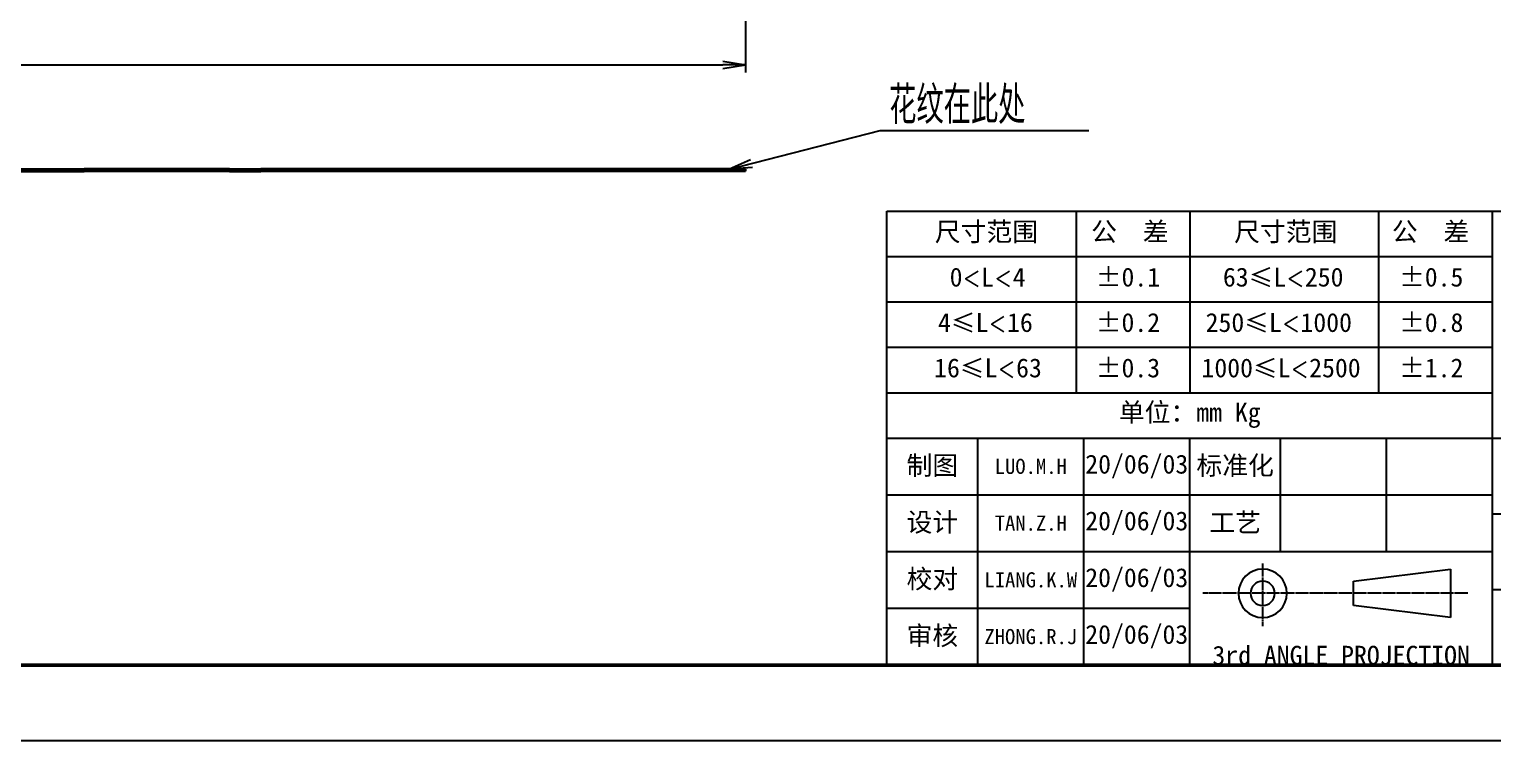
# Model space of a CAD drawing. Header units: millimetres. Extents: x -73083 to 81340, y -6859 to 6812.
# Drawn here: x -35573 to -33253, y -6850 to -5722 of the extents above; entities that cross this region are included whole.
import ezdxf

# ---------------------------------------------------------------- set-up
doc = ezdxf.new("R2010")
doc.units = ezdxf.units.MM
for name, pattern in [('AM_ISO02W050', [7.5, 6, -1.5]), ('CENTER-HOKUTO', [23, 20, -1, 1, -1]), ('DASHED', [15, 12, -3])]:
    doc.linetypes.add(name, pattern=pattern)
doc.layers.add('A3', color=7, linetype='Continuous', plot=False)
for name, color, linetype, lineweight in [('AM_HID', 1, 'AM_ISO02W050', 25), ('AM_VIS', 7, 'Continuous', 50), ('SOLID LINE', 7, 'Continuous', 30)]:
    doc.layers.add(name, color=color, linetype=linetype, lineweight=lineweight)
doc.layers.add('title_frame', color=7, linetype='Continuous')
doc.layers.add('word_dim', color=253, linetype='Continuous')
doc.styles.get("Standard").update_dxf_attribs({"font": 'romans.shx', "bigfont": 'bigfont.shx'})
doc.dimstyles.new('STANDARD1-12', dxfattribs={"dimscale": 12, "dimtxt": 3.5, "dimasz": 3, "dimexe": 1, "dimexo": 0, "dimgap": 1, "dimtad": 3, "dimdec": 1, "dimdsep": 46, "dimtxsty": 'Standard', "dimblk1": 'OPEN', "dimblk2": 'OPEN', "dimsah": 1, "dimcen": 0, "dimclrd": 256, "dimclre": 256, "dimclrt": 3, "dimadec": 0, "dimazin": 0, "dimtfac": 1, "dimtdec": 1, "dimtmove": 0, "dimatfit": 3, "dimldrblk": 'OPEN', "dimfxl": 0, "dimtolj": 1, "dimtzin": 0, "dimarcsym": 0})

# ---------------------------------------------------------------- blocks, each defined once
blk = doc.blocks.new('_Open')
at = {"color": 0, "lineweight": -2}
for p, q in [((-1, 0.167), (0, 0)), ((-1, -0.167), (0, 0)), ((0, 0), (-1, 0))]:
    blk.add_line(p, q, dxfattribs=at)
blk = doc.blocks.new('*D883')
at = {"layer": 'DEFPOINTS', "color": 0, "linetype": 'Continuous', "ltscale": 2}
for p in [(-38434.4, -5105.6), (-34437.4, -5105.6), (-34437.4, -5778.2)]:
    blk.add_point(p, dxfattribs=at)
at = {"layer": 'word_dim', "linetype": 'Continuous', "lineweight": -2, "ltscale": 2}
for p, q in [((-38434.4, -5105.6), (-38434.4, -5790.2)), ((-34437.4, -5105.6), (-34437.4, -5790.2)), ((-38398.4, -5778.2), (-34473.4, -5778.2))]:
    blk.add_line(p, q, dxfattribs=at)
at = {"layer": 'word_dim', "linetype": 'Continuous', "lineweight": -2, "ltscale": 2, "xscale": 36, "yscale": 36, "zscale": 36, "rotation": 180}
blk.add_blockref('_Open', (-38434.4, -5778.2), dxfattribs=at)
at = {"layer": 'word_dim', "linetype": 'Continuous', "lineweight": -2, "ltscale": 2, "xscale": 36, "yscale": 36, "zscale": 36}
blk.add_blockref('_Open', (-34437.4, -5778.2), dxfattribs=at)
at = {"layer": 'word_dim', "color": 3, "linetype": 'Continuous', "ltscale": 2, "insert": (-36435.9, -5745.2), "char_height": 42, "attachment_point": 5}
blk.add_mtext('\\A1;3997', dxfattribs=at)

msp = doc.modelspace()

# ---------------------------------------------------------------- linework, layer by layer
at = {"layer": 'A3', "linetype": 'Continuous'}
msp.add_lwpolyline([(-39061.36138, -1810.23226), (-31933.36138, -1810.23226), (-31933.36138, -6850.23226), (-39061.36138, -6850.23226)], close=True, dxfattribs=at)
at = {"layer": 'AM_HID', "linetype": 'DASHED', "lineweight": 13, "ltscale": 0.164288}
msp.add_line((-35552.8267, -5943.95153), (-35559.39823, -5943.95153), dxfattribs=at)
at = {"layer": 'AM_HID', "linetype": 'DASHED', "lineweight": 13, "ltscale": 0.074768}
for p, q in [((-35559.39823, -5943.95153), (-35559.39823, -5946.94226)), ((-35559.39823, -5943.95153), (-35559.39823, -5946.94226)), ((-35559.39823, -5943.95153), (-35559.39823, -5946.94226)), ((-35552.39823, -5943.95153), (-35552.39823, -5946.94226)), ((-35552.39823, -5943.95153), (-35552.39823, -5946.94226)), ((-35552.39823, -5943.95153), (-35552.39823, -5946.94226))]:
    msp.add_line(p, q, dxfattribs=at)
at = {"layer": 'AM_HID', "linetype": 'DASHED', "lineweight": 13, "ltscale": 0.010712}
msp.add_line((-35552.39823, -5943.95153), (-35552.8267, -5943.95153), dxfattribs=at)
at = {"layer": 'AM_HID', "linetype": 'DASHED', "lineweight": 13, "ltscale": 0.075}
for p, q in [((-35415.89847, -5943.94226), (-35415.89847, -5946.94226)), ((-35335.89847, -5943.94226), (-35335.89847, -5946.94226)), ((-35305.89847, -5943.94226), (-35305.89847, -5946.94226)), ((-35285.89847, -5943.94226), (-35285.89847, -5946.94226)), ((-35205.89847, -5943.94226), (-35205.89847, -5946.94226)), ((-35155.89847, -5943.94226), (-35155.89847, -5946.94226)), ((-34745.20258, -5943.94226), (-34745.20258, -5946.94226)), ((-34635.20356, -5943.94226), (-34635.20356, -5946.94226)), ((-34512.39872, -5943.94226), (-34512.39872, -5946.94226))]:
    msp.add_line(p, q, dxfattribs=at)
at = {"layer": 'AM_VIS', "lineweight": 35}
for p, q in [((-35625.89872, -5943.94226), (-35485.89872, -5943.94226)), ((-35625.89872, -5946.94226), (-35485.89872, -5946.94226)), ((-35255.89811, -5943.94226), (-35485.89872, -5943.94226)), ((-35255.89811, -5946.94226), (-35485.89872, -5946.94226)), ((-35255.89847, -5943.94226), (-35205.89847, -5943.94226)), ((-35255.89847, -5946.94226), (-35205.89847, -5946.94226)), ((-34437.39872, -5943.94226), (-35205.89811, -5943.94226)), ((-34437.39872, -5946.94226), (-35205.89811, -5946.94226))]:
    msp.add_line(p, q, dxfattribs=at)
at = {"layer": 'AM_VIS', "lineweight": 35, "ltscale": 0.075}
for p, q in [((-35485.89872, -5943.94226), (-35485.89872, -5946.94226)), ((-35255.89811, -5943.94226), (-35255.89811, -5946.94226)), ((-35205.89811, -5943.94226), (-35205.89811, -5946.94226)), ((-34437.39872, -5946.94226), (-34437.39872, -5943.94226))]:
    msp.add_line(p, q, dxfattribs=at)
at = {"layer": 'AM_VIS', "linetype": 'Continuous'}
msp.add_line((-38761.36138, -6730.23226), (-32053.36138, -6730.23226), dxfattribs=at)
at = {"layer": 'title_frame', "linetype": 'Continuous'}
for p, q in [((-34213.36138, -6010.23226), (-32053.36138, -6010.23226)), ((-34213.36138, -6730.23226), (-34213.36138, -6010.23226)), ((-33913.36138, -6010.23226), (-33913.36138, -6298.23226)), ((-33733.36138, -6010.23226), (-33733.36138, -6298.23226)), ((-33433.36138, -6298.23226), (-33433.36138, -6010.23226)), ((-33253.36138, -6730.23226), (-33253.36138, -6010.23226)), ((-34213.36138, -6082.23226), (-33253.36138, -6082.23226)), ((-34213.36138, -6154.23226), (-33253.36138, -6154.23226)), ((-34213.36138, -6226.23226), (-33253.36138, -6226.23226)), ((-34213.36138, -6298.23226), (-33253.36138, -6298.23226)), ((-34213.36138, -6370.23226), (-32053.36138, -6370.23226)), ((-34069.36138, -6730.23226), (-34069.36138, -6370.23226)), ((-33901.36138, -6730.23226), (-33901.36138, -6370.23226)), ((-33733.36138, -6730.23226), (-33733.36138, -6370.23226)), ((-33589.36138, -6550.23226), (-33589.36138, -6370.23226)), ((-33421.36138, -6550.23226), (-33421.36138, -6370.23226)), ((-34213.36138, -6460.23226), (-33253.36138, -6460.23226)), ((-33253.36138, -6490.23226), (-32653.36138, -6490.23226)), ((-34213.36138, -6550.23226), (-33253.36138, -6550.23226)), ((-33253.36138, -6610.23226), (-32653.36138, -6610.23226)), ((-34213.36138, -6640.23226), (-33733.36138, -6640.23226)), ((-34213.36138, -6730.23226), (-32053.36138, -6730.23226)), ((-34213.36138, -6730.23226), (-32053.36138, -6730.23226))]:
    msp.add_line(p, q, dxfattribs=at)
at = {"layer": 'title_frame', "color": 2, "linetype": 'CENTER-HOKUTO'}
for p, q in [((-33617.74756, -6569.21123), (-33617.74756, -6668.43683)), ((-33292.48036, -6616.44323), (-33712.57636, -6616.44323))]:
    msp.add_line(p, q, dxfattribs=at)
at = {"layer": 'title_frame', "color": 3, "linetype": 'Continuous'}
for p, q in [((-33473.74756, -6597.24323), (-33320.14756, -6578.04323)), ((-33320.14756, -6578.04323), (-33320.14756, -6654.84323)), ((-33473.74756, -6635.64323), (-33473.74756, -6597.24323)), ((-33320.14756, -6654.84323), (-33473.74756, -6635.64323))]:
    msp.add_line(p, q, dxfattribs=at)
for radius in [38.4, 19.2]:
    msp.add_arc((-33617.74756, -6616.44323), radius, 0, 359.98938268, dxfattribs=at)
at = {"layer": 'word_dim', "linetype": 'Continuous', "ltscale": 2}
msp.add_line((-34223.90374, -5882.61329), (-33893.20592, -5882.61329), dxfattribs=at)

# ---------------------------------------------------------------- texts
at = {"layer": 'SOLID LINE', "ltscale": 0.5}
for s, insert, char_height, width, attachment_point in [('\\pt180;{\\Fisocp,gbcbig|c134;\\C3;花纹在此处}', (-34209.86157, -5812.08141), 60, 1087.2364521, 1), ('\\pt180;{\\fSimHei|b0|i0|c134|p2;\\C3;尺寸范围}', (-34137.52183, -6027.88501), 30, 543.6182261, 1), ('\\pt180;{\\fSimHei|b0|i0|c134|p2;\\C3;公  差}', (-33889.67693, -6027.88501), 30, 543.6182261, 1), ('\\pt180;{\\fSimHei|b0|i0|c134|p2;\\C3;尺寸范围}', (-33662.9524, -6027.88501), 30, 543.6182261, 1), ('\\pt180;{\\fSimHei|b0|i0|c134|p2;\\C3;公  差}', (-33412.88864, -6027.88501), 30, 543.6182261, 1), ('\\pt180;{\\fSimHei|b0|i0|c134|p2;\\C3;0\\Fromans,bigfont|c134;\\H0.9583x;<\\fSimHei|b0|i0|c134|p2;\\H1.044x;L\\Fromans,bigfont|c134;\\H0.9583x;<\\fSimHei|b0|i0|c134|p2;\\H1.044x;4}', (-34113.99499, -6099.88501), 30, 543.6182261, 1), ('\\pt180;{\\fSimHei|b0|i0|c134|p2;\\C3;%%P0.1}', (-33882.37328, -6099.88501), 30, 543.6182261, 1), ('\\pt180;{\\fSimHei|b0|i0|c134|p2;\\C3;63\\H0.9583x;≤\\H1.044x;L\\Fromans,bigfont|c134;\\H0.9579x;<\\fSimHei|b0|i0|c134|p2;\\H1.044x;250}', (-33680.7572, -6099.88501), 30, 543.6182261, 1), ('\\pt180;{\\fSimHei|b0|i0|c134|p2;\\C3;%%P0.5}', (-33401.52937, -6099.88501), 30, 543.6182261, 1), ('\\pt180;{\\fSimHei|b0|i0|c134|p2;\\C3;4\\H0.9583x;≤\\H1.043x;L\\Fromans,bigfont|c134;\\H0.9588x;<\\fSimHei|b0|i0|c134|p2;\\H1.043x;16}', (-34132.4032, -6171.88501), 30, 543.6182261, 1), ('\\pt180;{\\fSimHei|b0|i0|c134|p2;\\C3;%%P0.2}', (-33882.37328, -6171.88501), 30, 543.6182261, 1), ('\\pt180;{\\fSimHei|b0|i0|c134|p2;\\C3;250\\H0.9583x;≤\\H1.044x;L\\Fromans,bigfont|c134;\\H0.9579x;<\\fSimHei|b0|i0|c134|p2;\\H1.044x;1000}', (-33708.14888, -6171.88501), 30, 543.6182261, 1), ('\\pt180;{\\fSimHei|b0|i0|c134|p2;\\C3;%%P0.8}', (-33401.52937, -6171.88501), 30, 543.6182261, 1), ('\\pt180;{\\fSimHei|b0|i0|c134|p2;\\C3;%%P0.3}', (-33882.37328, -6243.88501), 30, 543.6182261, 1), ('\\pt180;{\\fSimHei|b0|i0|c134|p2;\\C3;%%P1.2}', (-33401.52937, -6243.88501), 30, 543.6182261, 1), ('\\pt180;{\\fSimHei|b0|i0|c134|p2;\\C3;16\\H0.9583x;≤\\H1.044x;L\\Fromans,bigfont|c134;\\H0.9579x;<\\fSimHei|b0|i0|c134|p2;\\H1.044x;63}', (-34138.58378, -6243.88501), 30, 543.6182261, 1), ('\\pt180;{\\fSimHei|b0|i0|c134|p2;\\C3;单位：mm Kg}', (-33733.36138, -6334.23226), 30, 960, 5), ('\\pt180;{\\fSimHei|b0|i0|c134|p2;\\C3;制图}', (-34141.36138, -6415.23226), 30, 144, 5), ('\\pt864;{\\fSimHei|b0|i0|c134|p2;\\H0.8x;\\C3;LUO.M.H}', (-33985.36138, -6415.23226), 30, 168, 5), ('\\pt180;{\\fSimHei|b0|i0|c134|p2;\\C3;20/06/03}', (-33817.36138, -6415.23226), 30, 168, 5), ('\\pt180;{\\fSimHei|b0|i0|c134|p2;\\C3;标准化}', (-33661.36138, -6415.23226), 30, 144, 5), ('\\pt180;{\\fSimHei|b0|i0|c134|p2;\\C3;设计}', (-34141.36138, -6505.23226), 30, 144, 5), ('\\pt864;{\\fSimHei|b0|i0|c134|p2;\\H0.8x;\\C3;TAN.Z.H}', (-33985.36138, -6505.23226), 30, 168, 5), ('\\pt180;{\\fSimHei|b0|i0|c134|p2;\\C3;20/06/03}', (-33817.36138, -6505.23226), 30, 168, 5), ('\\pt180;{\\fSimHei|b0|i0|c134|p2;\\C3;工艺}', (-33661.36138, -6505.23226), 30, 144, 5), ('\\pt180;{\\fSimHei|b0|i0|c134|p2;\\C3;校对}', (-34141.36138, -6595.23226), 30, 144, 5), ('\\pt864;{\\fSimHei|b0|i0|c134|p2;\\H0.8x;\\C3;LIANG.K.W}', (-33985.36138, -6595.23226), 30, 168, 5), ('\\pt180;{\\fSimHei|b0|i0|c134|p2;\\C3;20/06/03}', (-33817.36138, -6595.23226), 30, 168, 5), ('\\pt180;{\\fSimHei|b0|i0|c134|p2;\\C3;审核}', (-34141.36138, -6685.23226), 30, 144, 5), ('\\pt864;{\\fSimHei|b0|i0|c134|p2;\\H0.8x;\\C3;ZHONG.R.J}', (-33985.36138, -6685.23226), 30, 168, 5), ('\\pt180;{\\fSimHei|b0|i0|c134|p2;\\C3;20/06/03}', (-33817.36138, -6685.23226), 30, 168, 5), ('{\\fSimHei|b0|i0|c134|p2;\\C3;3rd ANGLE PROJECTION}', (-33493.36138, -6730.23226), 30, 480, 8)]:
    msp.add_mtext(s, dxfattribs=dict(at, insert=insert, char_height=char_height, width=width, attachment_point=attachment_point))
at = {"layer": 'SOLID LINE', "ltscale": 0.5, "insert": (-33714.73326, -6243.88501), "char_height": 30, "width": 543.6182261, "attachment_point": 1, "line_spacing_factor": 0.72}
msp.add_mtext('\\pt180;{\\fSimHei|b0|i0|c134|p2;\\C3;1000\\H0.9583x;≤\\H1.044x;L\\Fromans,bigfont|c134;\\H0.9579x;<\\fSimHei|b0|i0|c134|p2;\\H1.044x;2500}', dxfattribs=at)

# ---------------------------------------------------------------- dimensions: what is measured, and where the dimension line sits
at = {"layer": 'word_dim', "linetype": 'Continuous', "ltscale": 2}
dim = msp.add_linear_dim(base=(-34437.39872, -5778.18059), p1=(-38434.39872, -5105.61418), p2=(-34437.39872, -5105.61418), dimstyle='STANDARD1-12', dxfattribs=at)
dim.commit()
dim.dimension.update_dxf_attribs({"geometry": '*D883', "text_midpoint": (-36435.89872, -5745.18059)})

# ---------------------------------------------------------------- leaders
msp.add_leader([(-34463.13578, -5943.94226), (-34223.90374, -5882.61329)], dimstyle='STANDARD1-12', override={"dimgap": 1, "dimtad": 1}, dxfattribs=at)

doc.saveas('drawing.dxf')
